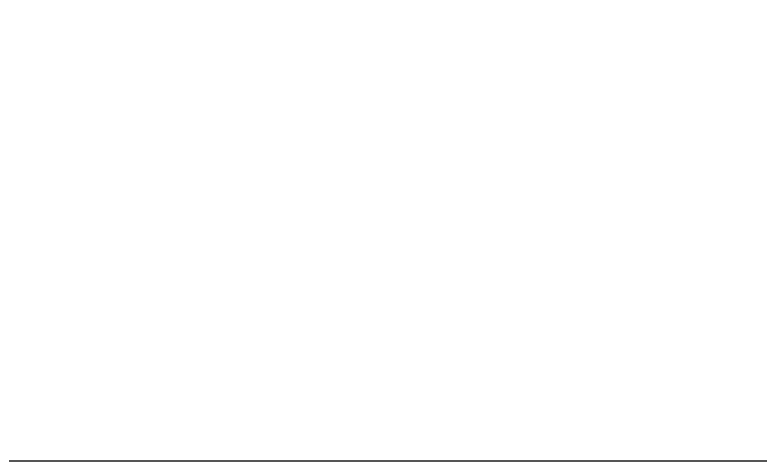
# Model space of a CAD drawing. Header units: millimetres. Extents: x 4247 to 622543, y -201358 to 142419.
# Drawn here: x 275425 to 282670, y -178794 to -174463 of the extents above; entities that cross this region are included whole.
import ezdxf
from ezdxf import colors
from ezdxf.entities.mleader import LeaderData, LeaderLine
from ezdxf.math import Vec2, Vec3

# ---------------------------------------------------------------- set-up
doc = ezdxf.new("R2010")
doc.units = ezdxf.units.MM
doc.linetypes.add('0', pattern=[0])
doc.styles.add('KOSTY_STYLE', font='isocpeur.ttf')

msp = doc.modelspace()

# ---------------------------------------------------------------- linework, layer by layer
at = {"color": 3}
msp.add_lwpolyline([(269798.512, -168892.518), (295766.494, -168892.518), (295766.494, -178793.648), (269798.512, -178793.648)], close=True, dxfattribs=at)

# ---------------------------------------------------------------- leaders
at = {"color": 18, "linetype": '0', "lineweight": 9, "true_color": 0x000000}
ml = msp.add_multileader_mtext('Standard', dxfattribs=at)
ml.set_content('Кабельный ввод в турникет, в месте вывода \\Pиз стяжки технологический запас 5 метров ', color=7, style='KOSTY_STYLE')
ml.set_leader_properties(color=7, linetype='Continuous', lineweight=25)
ml.build(insert=Vec2(0, 0))
ml.multileader.update_dxf_attribs({"text_left_attachment_type": 6, "text_right_attachment_type": 6, "dogleg_length": 50, "arrow_head_size": 50})
ctx = ml.context
ctx.base_point, ctx.char_height, ctx.arrow_head_size, ctx.landing_gap_size, ctx.plane_origin = Vec3(274388.883, -173831.757), 100, 50, 50, Vec3(278049.766, -173552.964)
ctx.left_attachment, ctx.right_attachment, ctx.text_align_type = 6, 6, 2
notes = []
notes.append((ctx, [(1, (1, 1, 0), (277403.883, -173831.757), (-1, 0), 50, [(2, [(277604.344, -173246.051), (279493.95, -173266.653), (280273.053, -173266.653)], 0, [])])]))
ctx.mtext.insert, ctx.mtext.alignment, ctx.mtext.flow_direction = Vec3(277303.883, -173701.757), 3, 5
for ctx, leaders in notes:
    for number, flags, end, landing, length, lines in leaders:
        leader = LeaderData()
        leader.index, (leader.has_last_leader_line, leader.has_dogleg_vector, leader.attachment_direction) = number, flags
        leader.last_leader_point, leader.dogleg_vector, leader.dogleg_length = Vec3(end), Vec3(landing), length
        for number, points, colour, breaks in lines:
            line = LeaderLine()
            line.index, line.vertices, line.color, line.breaks = number, Vec3.list(points), colors.encode_raw_color(colour), breaks
            leader.lines.append(line)
        ctx.leaders.append(leader)

doc.saveas('drawing.dxf')
